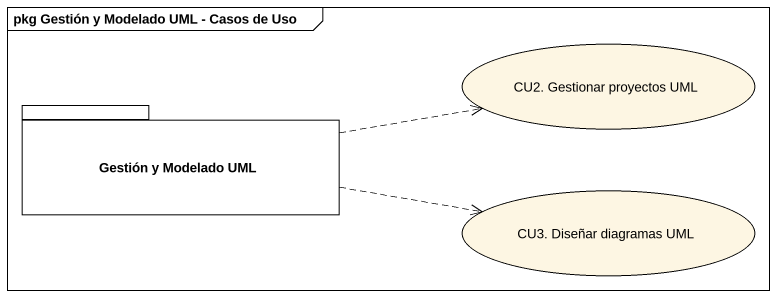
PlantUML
@startuml
mainframe pkg Gestión y Modelado UML - Casos de Uso
usecase "CU2. Gestionar proyectos UML" as CU2_Gestionar_proyectos_UML
package "Gestión y Modelado UML" as Gestión_y_Modelado_UML {
}
usecase "CU3. Diseñar diagramas UML" as CU3_Diseñar_diagramas_UML
Gestión_y_Modelado_UML .right.> CU2_Gestionar_proyectos_UML
Gestión_y_Modelado_UML .right.> CU3_Diseñar_diagramas_UML
@enduml
